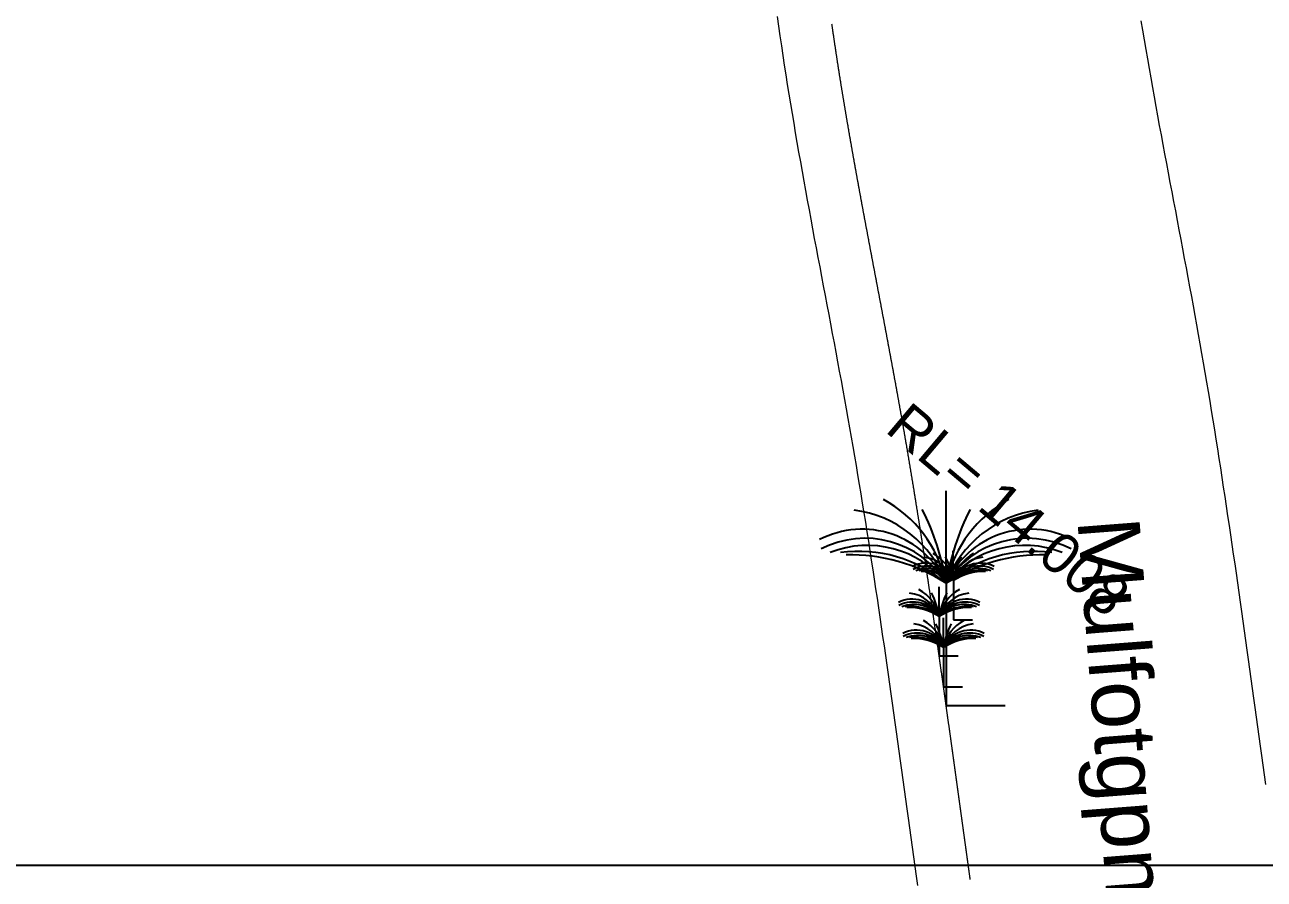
# Model space of a CAD drawing. Header units: millimetres. Extents: x 234588 to 238075, y 2578744 to 2579543.
# Drawn here: x 234807.5 to 234918.3, y 2579193.5 to 2579269.9 of the extents above; entities that cross this region are included whole.
import ezdxf

# ---------------------------------------------------------------- set-up
doc = ezdxf.new("R2010")
doc.units = ezdxf.units.MM
doc.header["$MEASUREMENT"] = 0
for name, color, linetype in [('Boundary', 6, 'Continuous'), ('Points-NUM', 4, 'Continuous'), ('Points-TXT', 3, 'Continuous'), ('RL', 7, 'Continuous')]:
    doc.layers.add(name, color=color, linetype=linetype)
doc.layers.add('EP', color=1, linetype='Continuous', lineweight=30)
doc.styles.get("Standard").update_dxf_attribs({"font": 'arial.ttf'})

msp = doc.modelspace()

# ---------------------------------------------------------------- linework, layer by layer
at = {"layer": 'Boundary', "lineweight": 20}
for points in [[(234874.777, 2579270.693), (234874.898, 2579269.817), (234875.022, 2579268.944), (234875.149, 2579268.071), (234875.278, 2579267.199), (234875.41, 2579266.329), (234875.545, 2579265.46), (234875.681, 2579264.592), (234875.82, 2579263.725), (234875.962, 2579262.86), (234876.105, 2579261.995), (234876.25, 2579261.132), (234876.396, 2579260.269), (234876.545, 2579259.408), (234876.695, 2579258.547), (234876.846, 2579257.688), (234876.999, 2579256.829), (234877.153, 2579255.971), (234877.308, 2579255.115), (234877.465, 2579254.259), (234877.622, 2579253.404), (234877.779, 2579252.552), (234877.938, 2579251.698), (234878.097, 2579250.845), (234878.257, 2579249.992), (234878.417, 2579249.141), (234878.578, 2579248.29), (234878.739, 2579247.44), (234878.899, 2579246.59), (234879.06, 2579245.741), (234879.221, 2579244.893), (234879.381, 2579244.045), (234879.541, 2579243.198), (234879.701, 2579242.351), (234879.859, 2579241.505), (234880.018, 2579240.659), (234880.175, 2579239.814), (234880.332, 2579238.971), (234880.487, 2579238.127), (234880.642, 2579237.283), (234880.795, 2579236.439), (234880.947, 2579235.596), (234881.098, 2579234.753), (234881.247, 2579233.911), (234881.395, 2579233.071), (234881.541, 2579232.226), (234881.686, 2579231.382), (234881.829, 2579230.539), (234881.971, 2579229.694), (234882.111, 2579228.85), (234882.25, 2579228.004), (234882.388, 2579227.158), (234882.524, 2579226.312), (234882.66, 2579225.465), (234882.794, 2579224.617), (234882.927, 2579223.769), (234883.059, 2579222.92), (234883.19, 2579222.071), (234883.319, 2579221.222), (234883.448, 2579220.372), (234883.576, 2579219.521), (234883.703, 2579218.67), (234883.83, 2579217.817), (234883.955, 2579216.965), (234884.08, 2579216.113), (234884.204, 2579215.26), (234884.327, 2579214.408), (234884.45, 2579213.554), (234884.572, 2579212.7), (234884.694, 2579211.846), (234884.815, 2579210.992), (234884.936, 2579210.137), (234885.056, 2579209.282), (234885.176, 2579208.426), (234885.295, 2579207.57), (234885.414, 2579206.714), (234885.533, 2579205.857), (234885.652, 2579205), (234885.771, 2579204.143), (234885.889, 2579203.286), (234886.008, 2579202.428), (234886.126, 2579201.57), (234886.245, 2579200.711), (234886.363, 2579199.853), (234886.482, 2579198.994), (234886.6, 2579198.135), (234886.719, 2579197.275), (234886.838, 2579196.416), (234886.958, 2579195.556), (234887.077, 2579194.696), (234887.197, 2579193.836), (234887.318, 2579192.975)], [(234892.041, 2579193.512), (234892.031, 2579193.584), (234892.021, 2579193.656), (234892.011, 2579193.728), (234892.001, 2579193.8), (234891.991, 2579193.872), (234891.98, 2579193.944), (234891.97, 2579194.016), (234891.96, 2579194.088), (234891.95, 2579194.16), (234891.94, 2579194.232), (234891.93, 2579194.304), (234891.92, 2579194.376), (234891.91, 2579194.448), (234891.9, 2579194.52), (234891.89, 2579194.592), (234891.88, 2579194.664), (234891.87, 2579194.736), (234891.86, 2579194.807), (234891.85, 2579194.879), (234891.84, 2579194.951), (234891.83, 2579195.023), (234891.82, 2579195.095), (234891.81, 2579195.167), (234891.8, 2579195.239), (234891.789, 2579195.311), (234891.779, 2579195.383), (234891.769, 2579195.455), (234891.759, 2579195.527), (234891.749, 2579195.599), (234891.739, 2579195.671), (234891.729, 2579195.743), (234891.719, 2579195.815), (234891.709, 2579195.887), (234891.699, 2579195.959), (234891.689, 2579196.031), (234891.679, 2579196.103), (234891.669, 2579196.175), (234891.659, 2579196.247), (234891.649, 2579196.319), (234891.639, 2579196.39), (234891.629, 2579196.462), (234891.619, 2579196.534), (234891.609, 2579196.606), (234891.599, 2579196.678), (234891.589, 2579196.75), (234891.579, 2579196.822), (234891.569, 2579196.894), (234891.559, 2579196.966), (234891.549, 2579197.038), (234891.539, 2579197.11), (234891.529, 2579197.182), (234891.52, 2579197.254), (234891.51, 2579197.326), (234891.5, 2579197.398), (234891.49, 2579197.47), (234891.48, 2579197.542), (234891.47, 2579197.614), (234891.46, 2579197.686), (234891.45, 2579197.758), (234891.44, 2579197.83), (234891.43, 2579197.902), (234891.42, 2579197.974), (234891.41, 2579198.045), (234891.4, 2579198.117), (234891.39, 2579198.189), (234891.38, 2579198.261), (234891.37, 2579198.333), (234891.36, 2579198.405), (234891.35, 2579198.477), (234891.34, 2579198.549), (234891.33, 2579198.621), (234891.32, 2579198.693), (234891.31, 2579198.765), (234891.3, 2579198.837), (234891.29, 2579198.909), (234891.28, 2579198.981), (234891.271, 2579199.053), (234891.261, 2579199.125), (234891.251, 2579199.197), (234891.241, 2579199.269), (234891.231, 2579199.341), (234891.221, 2579199.413), (234891.211, 2579199.485), (234891.201, 2579199.557), (234891.191, 2579199.629), (234891.181, 2579199.701), (234891.171, 2579199.772), (234891.161, 2579199.844), (234891.151, 2579199.916), (234891.141, 2579199.988), (234891.131, 2579200.06), (234891.121, 2579200.132), (234891.112, 2579200.204), (234891.102, 2579200.276), (234891.092, 2579200.348), (234891.082, 2579200.42), (234891.072, 2579200.492), (234891.062, 2579200.564), (234891.052, 2579200.636), (234891.042, 2579200.708), (234891.032, 2579200.78), (234891.022, 2579200.852), (234891.012, 2579200.924), (234891.002, 2579200.996), (234890.992, 2579201.068), (234890.982, 2579201.14), (234890.973, 2579201.212), (234890.963, 2579201.284), (234890.953, 2579201.356), (234890.943, 2579201.427), (234890.933, 2579201.499), (234890.923, 2579201.571), (234890.913, 2579201.643), (234890.903, 2579201.715), (234890.893, 2579201.787), (234890.883, 2579201.859), (234890.873, 2579201.931), (234890.863, 2579202.003), (234890.853, 2579202.075), (234890.843, 2579202.147), (234890.834, 2579202.219), (234890.824, 2579202.291), (234890.814, 2579202.363), (234890.804, 2579202.435), (234890.794, 2579202.507), (234890.784, 2579202.579), (234890.774, 2579202.651), (234890.764, 2579202.723), (234890.754, 2579202.795), (234890.744, 2579202.867), (234890.734, 2579202.939), (234890.724, 2579203.01), (234890.714, 2579203.082), (234890.704, 2579203.154), (234890.695, 2579203.226), (234890.685, 2579203.298), (234890.675, 2579203.37), (234890.665, 2579203.442), (234890.655, 2579203.514), (234890.645, 2579203.586), (234890.635, 2579203.658), (234890.625, 2579203.73), (234890.615, 2579203.802), (234890.605, 2579203.874), (234890.595, 2579203.946), (234890.585, 2579204.018), (234890.575, 2579204.09), (234890.565, 2579204.162), (234890.555, 2579204.234), (234890.545, 2579204.305), (234890.536, 2579204.377), (234890.526, 2579204.449), (234890.516, 2579204.521), (234890.506, 2579204.593), (234890.496, 2579204.665), (234890.486, 2579204.737), (234890.476, 2579204.809), (234890.466, 2579204.881), (234890.456, 2579204.953), (234890.446, 2579205.025), (234890.436, 2579205.097), (234890.426, 2579205.169), (234890.416, 2579205.241), (234890.406, 2579205.313), (234890.396, 2579205.385), (234890.386, 2579205.457), (234890.376, 2579205.528), (234890.366, 2579205.6), (234890.356, 2579205.672), (234890.346, 2579205.744), (234890.336, 2579205.816), (234890.327, 2579205.888), (234890.317, 2579205.96), (234890.307, 2579206.032), (234890.297, 2579206.104), (234890.287, 2579206.176), (234890.277, 2579206.248), (234890.267, 2579206.32), (234890.257, 2579206.392), (234890.247, 2579206.464), (234890.237, 2579206.536), (234890.227, 2579206.607), (234890.217, 2579206.679), (234890.207, 2579206.751), (234890.197, 2579206.823), (234890.187, 2579206.895), (234890.177, 2579206.967), (234890.167, 2579207.039), (234890.157, 2579207.111), (234890.147, 2579207.183), (234890.137, 2579207.255), (234890.127, 2579207.327), (234890.117, 2579207.399), (234890.107, 2579207.471), (234890.097, 2579207.542), (234890.087, 2579207.614), (234890.077, 2579207.686), (234890.067, 2579207.758), (234890.057, 2579207.83), (234890.047, 2579207.902), (234890.037, 2579207.974), (234890.027, 2579208.046), (234890.017, 2579208.118), (234890.007, 2579208.19), (234889.997, 2579208.262), (234889.987, 2579208.334), (234889.977, 2579208.405), (234889.967, 2579208.477), (234889.957, 2579208.549), (234889.946, 2579208.621), (234889.936, 2579208.693), (234889.926, 2579208.765), (234889.916, 2579208.837), (234889.906, 2579208.909), (234889.896, 2579208.981), (234889.886, 2579209.053), (234889.876, 2579209.125), (234889.866, 2579209.196), (234889.856, 2579209.268), (234889.846, 2579209.34), (234889.836, 2579209.412), (234889.826, 2579209.484), (234889.816, 2579209.556), (234889.806, 2579209.628), (234889.796, 2579209.7), (234889.786, 2579209.772), (234889.775, 2579209.844), (234889.765, 2579209.915), (234889.755, 2579209.987), (234889.745, 2579210.059), (234889.735, 2579210.131), (234889.725, 2579210.203), (234889.715, 2579210.275), (234889.705, 2579210.347), (234889.695, 2579210.419), (234889.685, 2579210.491), (234889.674, 2579210.562), (234889.664, 2579210.634), (234889.654, 2579210.706), (234889.644, 2579210.778), (234889.634, 2579210.85), (234889.624, 2579210.922), (234889.614, 2579210.994), (234889.604, 2579211.066), (234889.593, 2579211.138), (234889.583, 2579211.209), (234889.573, 2579211.281), (234889.563, 2579211.353), (234889.553, 2579211.425), (234889.543, 2579211.497), (234889.533, 2579211.569), (234889.522, 2579211.641), (234889.512, 2579211.713), (234889.502, 2579211.784), (234889.492, 2579211.856), (234889.482, 2579211.928), (234889.472, 2579212), (234889.461, 2579212.072), (234889.451, 2579212.144), (234889.441, 2579212.216), (234889.431, 2579212.288), (234889.421, 2579212.359), (234889.41, 2579212.431), (234889.4, 2579212.503), (234889.39, 2579212.575), (234889.38, 2579212.647), (234889.37, 2579212.719), (234889.359, 2579212.791), (234889.349, 2579212.862), (234889.339, 2579212.934), (234889.329, 2579213.006), (234889.318, 2579213.078), (234889.308, 2579213.15), (234889.298, 2579213.222), (234889.288, 2579213.294), (234889.277, 2579213.365), (234889.267, 2579213.437), (234889.257, 2579213.509), (234889.247, 2579213.581), (234889.236, 2579213.653), (234889.226, 2579213.725), (234889.216, 2579213.796), (234889.206, 2579213.868), (234889.195, 2579213.94), (234889.185, 2579214.012), (234889.175, 2579214.084), (234889.164, 2579214.156), (234889.154, 2579214.228), (234889.144, 2579214.299), (234889.134, 2579214.371), (234889.123, 2579214.443), (234889.113, 2579214.515), (234889.103, 2579214.587), (234889.092, 2579214.659), (234889.082, 2579214.73), (234889.072, 2579214.802), (234889.061, 2579214.874), (234889.051, 2579214.946), (234889.041, 2579215.018), (234889.03, 2579215.09), (234889.02, 2579215.161), (234889.009, 2579215.233), (234888.999, 2579215.305), (234888.989, 2579215.377), (234888.978, 2579215.449), (234888.968, 2579215.52), (234888.958, 2579215.592), (234888.947, 2579215.664), (234888.937, 2579215.736), (234888.926, 2579215.808), (234888.916, 2579215.88), (234888.906, 2579215.951), (234888.895, 2579216.023), (234888.885, 2579216.095), (234888.874, 2579216.167), (234888.864, 2579216.239), (234888.853, 2579216.31), (234888.843, 2579216.382), (234888.833, 2579216.454), (234888.822, 2579216.526), (234888.812, 2579216.598), (234888.801, 2579216.669), (234888.791, 2579216.741), (234888.78, 2579216.813), (234888.77, 2579216.885), (234888.759, 2579216.957), (234888.749, 2579217.028), (234888.738, 2579217.1), (234888.728, 2579217.172), (234888.717, 2579217.244), (234888.707, 2579217.315), (234888.696, 2579217.387), (234888.686, 2579217.459), (234888.675, 2579217.531), (234888.665, 2579217.603), (234888.654, 2579217.674), (234888.644, 2579217.746), (234888.633, 2579217.818), (234888.622, 2579217.89), (234888.612, 2579217.961), (234888.601, 2579218.033), (234888.591, 2579218.105), (234888.58, 2579218.177), (234888.57, 2579218.249), (234888.559, 2579218.32), (234888.548, 2579218.392), (234888.538, 2579218.464), (234888.527, 2579218.536), (234888.517, 2579218.607), (234888.506, 2579218.679), (234888.495, 2579218.751), (234888.485, 2579218.823), (234888.474, 2579218.894), (234888.463, 2579218.966), (234888.453, 2579219.038), (234888.442, 2579219.11), (234888.432, 2579219.181), (234888.421, 2579219.253), (234888.41, 2579219.325), (234888.4, 2579219.397), (234888.389, 2579219.468), (234888.378, 2579219.54), (234888.367, 2579219.612), (234888.357, 2579219.684), (234888.346, 2579219.755), (234888.335, 2579219.827), (234888.325, 2579219.899), (234888.314, 2579219.971), (234888.303, 2579220.042), (234888.292, 2579220.114), (234888.282, 2579220.186), (234888.271, 2579220.258), (234888.26, 2579220.329), (234888.249, 2579220.401), (234888.239, 2579220.473), (234888.228, 2579220.544), (234888.217, 2579220.616), (234888.206, 2579220.688), (234888.195, 2579220.76), (234888.185, 2579220.831), (234888.174, 2579220.903), (234888.163, 2579220.975), (234888.152, 2579221.046), (234888.141, 2579221.118), (234888.131, 2579221.19), (234888.12, 2579221.262), (234888.109, 2579221.333), (234888.098, 2579221.405), (234888.087, 2579221.477), (234888.076, 2579221.548), (234888.065, 2579221.62), (234888.054, 2579221.692), (234888.044, 2579221.763), (234888.033, 2579221.835), (234888.022, 2579221.907), (234888.011, 2579221.979), (234888, 2579222.05), (234887.989, 2579222.122), (234887.978, 2579222.194), (234887.967, 2579222.265), (234887.956, 2579222.337), (234887.945, 2579222.409), (234887.934, 2579222.48), (234887.923, 2579222.552), (234887.912, 2579222.624), (234887.901, 2579222.695), (234887.89, 2579222.767), (234887.879, 2579222.839), (234887.868, 2579222.91), (234887.857, 2579222.982), (234887.846, 2579223.054), (234887.835, 2579223.125), (234887.824, 2579223.197), (234887.813, 2579223.269), (234887.802, 2579223.34), (234887.791, 2579223.412), (234887.78, 2579223.484), (234887.769, 2579223.555), (234887.758, 2579223.627), (234887.747, 2579223.699), (234887.736, 2579223.77), (234887.725, 2579223.842), (234887.713, 2579223.913), (234887.702, 2579223.985), (234887.691, 2579224.057), (234887.68, 2579224.128), (234887.669, 2579224.2), (234887.658, 2579224.272), (234887.647, 2579224.343), (234887.635, 2579224.415), (234887.624, 2579224.487), (234887.613, 2579224.558), (234887.602, 2579224.63), (234887.591, 2579224.701), (234887.579, 2579224.773), (234887.568, 2579224.845), (234887.557, 2579224.916), (234887.546, 2579224.988), (234887.534, 2579225.059), (234887.523, 2579225.131), (234887.512, 2579225.203), (234887.501, 2579225.274), (234887.49, 2579225.346), (234887.478, 2579225.417), (234887.467, 2579225.489), (234887.456, 2579225.561), (234887.444, 2579225.632), (234887.433, 2579225.704), (234887.422, 2579225.775), (234887.41, 2579225.847), (234887.399, 2579225.919), (234887.388, 2579225.99), (234887.376, 2579226.062), (234887.365, 2579226.133), (234887.354, 2579226.205), (234887.342, 2579226.277), (234887.331, 2579226.348), (234887.319, 2579226.42), (234887.308, 2579226.491), (234887.296, 2579226.563), (234887.285, 2579226.634), (234887.274, 2579226.706), (234887.262, 2579226.778), (234887.251, 2579226.849), (234887.239, 2579226.921), (234887.228, 2579226.992), (234887.216, 2579227.064), (234887.205, 2579227.135), (234887.193, 2579227.207), (234887.182, 2579227.278), (234887.17, 2579227.35), (234887.159, 2579227.422), (234887.147, 2579227.493), (234887.136, 2579227.565), (234887.124, 2579227.636), (234887.113, 2579227.708), (234887.101, 2579227.779), (234887.09, 2579227.851), (234887.078, 2579227.922), (234887.066, 2579227.994), (234887.055, 2579228.065), (234887.043, 2579228.137), (234887.031, 2579228.208), (234887.02, 2579228.28), (234887.008, 2579228.351), (234886.997, 2579228.423), (234886.985, 2579228.495), (234886.973, 2579228.566), (234886.962, 2579228.638), (234886.95, 2579228.709), (234886.938, 2579228.781), (234886.927, 2579228.852), (234886.915, 2579228.924), (234886.903, 2579228.995), (234886.891, 2579229.067), (234886.88, 2579229.138), (234886.868, 2579229.21), (234886.856, 2579229.281), (234886.844, 2579229.353), (234886.833, 2579229.424), (234886.821, 2579229.496), (234886.809, 2579229.567), (234886.797, 2579229.638), (234886.785, 2579229.71), (234886.773, 2579229.781), (234886.762, 2579229.853), (234886.75, 2579229.924), (234886.738, 2579229.996), (234886.726, 2579230.067), (234886.714, 2579230.139), (234886.702, 2579230.21), (234886.69, 2579230.282), (234886.678, 2579230.353), (234886.667, 2579230.425), (234886.655, 2579230.496), (234886.643, 2579230.568), (234886.631, 2579230.639), (234886.619, 2579230.71), (234886.607, 2579230.782), (234886.595, 2579230.853), (234886.583, 2579230.925), (234886.571, 2579230.996), (234886.559, 2579231.068), (234886.547, 2579231.139), (234886.535, 2579231.21), (234886.523, 2579231.282), (234886.511, 2579231.353), (234886.499, 2579231.425), (234886.487, 2579231.496), (234886.474, 2579231.568), (234886.462, 2579231.639), (234886.45, 2579231.71), (234886.438, 2579231.782), (234886.426, 2579231.853), (234886.414, 2579231.925), (234886.402, 2579231.996), (234886.39, 2579232.067), (234886.377, 2579232.139), (234886.365, 2579232.21), (234886.353, 2579232.282), (234886.341, 2579232.353), (234886.329, 2579232.424), (234886.316, 2579232.496), (234886.304, 2579232.567), (234886.292, 2579232.639), (234886.28, 2579232.71), (234886.267, 2579232.781), (234886.255, 2579232.853), (234886.243, 2579232.924), (234886.231, 2579232.995), (234886.218, 2579233.067), (234886.206, 2579233.139), (234886.193, 2579233.21), (234886.181, 2579233.282), (234886.169, 2579233.353), (234886.156, 2579233.425), (234886.144, 2579233.497), (234886.131, 2579233.568), (234886.119, 2579233.64), (234886.107, 2579233.711), (234886.094, 2579233.783), (234886.082, 2579233.854), (234886.069, 2579233.926), (234886.057, 2579233.997), (234886.044, 2579234.068), (234886.032, 2579234.139), (234886.019, 2579234.21), (234886.007, 2579234.281), (234885.995, 2579234.352), (234885.982, 2579234.423), (234885.97, 2579234.494), (234885.957, 2579234.566), (234885.945, 2579234.637), (234885.932, 2579234.708), (234885.92, 2579234.779), (234885.907, 2579234.85), (234885.894, 2579234.921), (234885.882, 2579234.993), (234885.869, 2579235.064), (234885.856, 2579235.135), (234885.844, 2579235.207), (234885.831, 2579235.278), (234885.819, 2579235.349), (234885.806, 2579235.421), (234885.793, 2579235.492), (234885.781, 2579235.563), (234885.768, 2579235.634), (234885.755, 2579235.706), (234885.742, 2579235.777), (234885.73, 2579235.848), (234885.717, 2579235.92), (234885.704, 2579235.991), (234885.692, 2579236.062), (234885.679, 2579236.133), (234885.666, 2579236.205), (234885.653, 2579236.276), (234885.641, 2579236.347), (234885.628, 2579236.418), (234885.615, 2579236.49), (234885.602, 2579236.561), (234885.589, 2579236.632), (234885.576, 2579236.703), (234885.564, 2579236.775), (234885.551, 2579236.846), (234885.538, 2579236.917), (234885.525, 2579236.988), (234885.512, 2579237.06), (234885.499, 2579237.131), (234885.486, 2579237.202), (234885.474, 2579237.273), (234885.461, 2579237.345), (234885.448, 2579237.416), (234885.435, 2579237.487), (234885.422, 2579237.558), (234885.409, 2579237.629), (234885.396, 2579237.701), (234885.383, 2579237.772), (234885.37, 2579237.843), (234885.357, 2579237.914), (234885.344, 2579237.986), (234885.331, 2579238.057), (234885.318, 2579238.128), (234885.305, 2579238.199), (234885.292, 2579238.27), (234885.279, 2579238.342), (234885.266, 2579238.413), (234885.253, 2579238.484), (234885.24, 2579238.555), (234885.227, 2579238.626), (234885.214, 2579238.698), (234885.201, 2579238.769), (234885.188, 2579238.84), (234885.175, 2579238.911), (234885.162, 2579238.982), (234885.148, 2579239.054), (234885.135, 2579239.125), (234885.122, 2579239.196), (234885.109, 2579239.267), (234885.096, 2579239.338), (234885.083, 2579239.41), (234885.07, 2579239.481), (234885.057, 2579239.552), (234885.043, 2579239.623), (234885.03, 2579239.694), (234885.017, 2579239.765), (234885.004, 2579239.837), (234884.991, 2579239.908), (234884.978, 2579239.979), (234884.965, 2579240.05), (234884.951, 2579240.121), (234884.938, 2579240.193), (234884.925, 2579240.264), (234884.912, 2579240.335), (234884.899, 2579240.406), (234884.885, 2579240.477), (234884.872, 2579240.548), (234884.859, 2579240.62), (234884.846, 2579240.691), (234884.832, 2579240.762), (234884.819, 2579240.833), (234884.806, 2579240.904), (234884.793, 2579240.975), (234884.779, 2579241.046), (234884.766, 2579241.118), (234884.753, 2579241.189), (234884.74, 2579241.26), (234884.726, 2579241.331), (234884.713, 2579241.402), (234884.7, 2579241.473), (234884.687, 2579241.545), (234884.673, 2579241.616), (234884.66, 2579241.687), (234884.647, 2579241.758), (234884.633, 2579241.829), (234884.62, 2579241.9), (234884.607, 2579241.971), (234884.593, 2579242.043), (234884.58, 2579242.114), (234884.567, 2579242.185), (234884.553, 2579242.256), (234884.54, 2579242.327), (234884.527, 2579242.398), (234884.513, 2579242.469), (234884.5, 2579242.541), (234884.487, 2579242.612), (234884.473, 2579242.683), (234884.46, 2579242.754), (234884.447, 2579242.825), (234884.433, 2579242.896), (234884.42, 2579242.967), (234884.406, 2579243.039), (234884.393, 2579243.11), (234884.38, 2579243.181), (234884.366, 2579243.252), (234884.353, 2579243.323), (234884.34, 2579243.394), (234884.326, 2579243.465), (234884.313, 2579243.536), (234884.299, 2579243.608), (234884.286, 2579243.679), (234884.273, 2579243.75), (234884.259, 2579243.821), (234884.246, 2579243.892), (234884.232, 2579243.963), (234884.219, 2579244.034), (234884.206, 2579244.105), (234884.192, 2579244.177), (234884.179, 2579244.248), (234884.165, 2579244.319), (234884.152, 2579244.39), (234884.138, 2579244.461), (234884.125, 2579244.532), (234884.112, 2579244.603), (234884.098, 2579244.674), (234884.085, 2579244.746), (234884.071, 2579244.817), (234884.058, 2579244.888), (234884.044, 2579244.959), (234884.031, 2579245.03), (234884.018, 2579245.101), (234884.004, 2579245.172), (234883.991, 2579245.243), (234883.977, 2579245.314), (234883.964, 2579245.386), (234883.95, 2579245.457), (234883.937, 2579245.528), (234883.923, 2579245.599), (234883.91, 2579245.67), (234883.896, 2579245.741), (234883.883, 2579245.812), (234883.87, 2579245.883), (234883.856, 2579245.955), (234883.843, 2579246.026), (234883.829, 2579246.097), (234883.816, 2579246.168), (234883.802, 2579246.239), (234883.789, 2579246.31), (234883.775, 2579246.381), (234883.762, 2579246.452), (234883.748, 2579246.523), (234883.735, 2579246.595), (234883.722, 2579246.666), (234883.708, 2579246.737), (234883.695, 2579246.808), (234883.681, 2579246.879), (234883.668, 2579246.95), (234883.654, 2579247.021), (234883.641, 2579247.092), (234883.627, 2579247.164), (234883.614, 2579247.235), (234883.6, 2579247.306), (234883.587, 2579247.377), (234883.573, 2579247.448), (234883.56, 2579247.519), (234883.547, 2579247.59), (234883.533, 2579247.661), (234883.52, 2579247.732), (234883.506, 2579247.804), (234883.493, 2579247.875), (234883.479, 2579247.946), (234883.466, 2579248.017), (234883.452, 2579248.088), (234883.439, 2579248.159), (234883.425, 2579248.23), (234883.412, 2579248.301), (234883.398, 2579248.373), (234883.385, 2579248.444), (234883.372, 2579248.515), (234883.358, 2579248.586), (234883.345, 2579248.657), (234883.331, 2579248.728), (234883.318, 2579248.799), (234883.304, 2579248.87), (234883.291, 2579248.942), (234883.278, 2579249.013), (234883.264, 2579249.084), (234883.251, 2579249.155), (234883.237, 2579249.226), (234883.224, 2579249.297), (234883.21, 2579249.368), (234883.197, 2579249.439), (234883.184, 2579249.511), (234883.17, 2579249.582), (234883.157, 2579249.653), (234883.143, 2579249.724), (234883.13, 2579249.795), (234883.116, 2579249.866), (234883.103, 2579249.937), (234883.09, 2579250.009), (234883.076, 2579250.08), (234883.063, 2579250.151), (234883.049, 2579250.222), (234883.036, 2579250.293), (234883.023, 2579250.364), (234883.009, 2579250.435), (234882.996, 2579250.507), (234882.983, 2579250.578), (234882.969, 2579250.649), (234882.956, 2579250.72), (234882.942, 2579250.791), (234882.929, 2579250.862), (234882.916, 2579250.933), (234882.902, 2579251.005), (234882.889, 2579251.076), (234882.876, 2579251.147), (234882.862, 2579251.218), (234882.849, 2579251.289), (234882.836, 2579251.36), (234882.822, 2579251.431), (234882.809, 2579251.503), (234882.796, 2579251.574), (234882.782, 2579251.645), (234882.769, 2579251.716), (234882.756, 2579251.787), (234882.742, 2579251.858), (234882.729, 2579251.93), (234882.716, 2579252.001), (234882.702, 2579252.072), (234882.689, 2579252.143), (234882.676, 2579252.214), (234882.663, 2579252.285), (234882.649, 2579252.357), (234882.636, 2579252.428), (234882.623, 2579252.499), (234882.609, 2579252.57), (234882.596, 2579252.641), (234882.583, 2579252.712), (234882.57, 2579252.784), (234882.556, 2579252.855), (234882.543, 2579252.926), (234882.53, 2579252.997), (234882.517, 2579253.068), (234882.504, 2579253.139), (234882.49, 2579253.211), (234882.477, 2579253.282), (234882.464, 2579253.353), (234882.451, 2579253.424), (234882.437, 2579253.495), (234882.424, 2579253.567), (234882.411, 2579253.638), (234882.398, 2579253.709), (234882.385, 2579253.78), (234882.372, 2579253.851), (234882.358, 2579253.923), (234882.345, 2579253.994), (234882.332, 2579254.065), (234882.319, 2579254.136), (234882.306, 2579254.207), (234882.293, 2579254.279), (234882.28, 2579254.35), (234882.266, 2579254.421), (234882.253, 2579254.492), (234882.24, 2579254.563), (234882.227, 2579254.635), (234882.214, 2579254.706), (234882.201, 2579254.777), (234882.188, 2579254.848), (234882.175, 2579254.92), (234882.162, 2579254.991), (234882.149, 2579255.062), (234882.136, 2579255.133), (234882.123, 2579255.204), (234882.11, 2579255.276), (234882.097, 2579255.347), (234882.084, 2579255.418), (234882.071, 2579255.489), (234882.058, 2579255.561), (234882.045, 2579255.632), (234882.032, 2579255.703), (234882.019, 2579255.774), (234882.006, 2579255.846), (234881.993, 2579255.917), (234881.98, 2579255.988), (234881.967, 2579256.059), (234881.954, 2579256.131), (234881.941, 2579256.202), (234881.928, 2579256.273), (234881.915, 2579256.344), (234881.902, 2579256.416), (234881.889, 2579256.487), (234881.876, 2579256.558), (234881.863, 2579256.629), (234881.851, 2579256.701), (234881.838, 2579256.772), (234881.825, 2579256.843), (234881.812, 2579256.914), (234881.799, 2579256.986), (234881.786, 2579257.057), (234881.774, 2579257.128), (234881.761, 2579257.2), (234881.748, 2579257.271), (234881.735, 2579257.342), (234881.722, 2579257.414), (234881.71, 2579257.485), (234881.697, 2579257.556), (234881.684, 2579257.627), (234881.671, 2579257.699), (234881.658, 2579257.77), (234881.646, 2579257.841), (234881.633, 2579257.913), (234881.62, 2579257.984), (234881.608, 2579258.055), (234881.595, 2579258.127), (234881.582, 2579258.198), (234881.57, 2579258.269), (234881.557, 2579258.341), (234881.544, 2579258.412), (234881.532, 2579258.483), (234881.519, 2579258.554), (234881.506, 2579258.626), (234881.494, 2579258.697), (234881.481, 2579258.768), (234881.469, 2579258.84), (234881.456, 2579258.911), (234881.443, 2579258.983), (234881.431, 2579259.054), (234881.418, 2579259.125), (234881.406, 2579259.197), (234881.393, 2579259.268), (234881.381, 2579259.339), (234881.368, 2579259.411), (234881.356, 2579259.482), (234881.343, 2579259.553), (234881.331, 2579259.625), (234881.318, 2579259.696), (234881.306, 2579259.767), (234881.293, 2579259.839), (234881.281, 2579259.91), (234881.269, 2579259.982), (234881.256, 2579260.053), (234881.244, 2579260.124), (234881.231, 2579260.196), (234881.219, 2579260.267), (234881.207, 2579260.339), (234881.194, 2579260.41), (234881.182, 2579260.481), (234881.17, 2579260.553), (234881.157, 2579260.624), (234881.145, 2579260.696), (234881.133, 2579260.767), (234881.12, 2579260.838), (234881.108, 2579260.91), (234881.096, 2579260.981), (234881.083, 2579261.053), (234881.071, 2579261.124), (234881.059, 2579261.196), (234881.047, 2579261.267), (234881.035, 2579261.338), (234881.023, 2579261.41), (234881.01, 2579261.481), (234880.998, 2579261.553), (234880.986, 2579261.624), (234880.974, 2579261.696), (234880.962, 2579261.767), (234880.95, 2579261.839), (234880.938, 2579261.91), (234880.926, 2579261.981), (234880.913, 2579262.053), (234880.901, 2579262.124), (234880.889, 2579262.196), (234880.877, 2579262.267), (234880.865, 2579262.339), (234880.853, 2579262.41), (234880.841, 2579262.482), (234880.829, 2579262.553), (234880.817, 2579262.625), (234880.805, 2579262.696), (234880.793, 2579262.768), (234880.782, 2579262.839), (234880.77, 2579262.911), (234880.758, 2579262.982), (234880.746, 2579263.054), (234880.734, 2579263.125), (234880.722, 2579263.197), (234880.711, 2579263.268), (234880.699, 2579263.34), (234880.687, 2579263.412), (234880.675, 2579263.483), (234880.663, 2579263.555), (234880.651, 2579263.626), (234880.64, 2579263.698), (234880.628, 2579263.769), (234880.616, 2579263.841), (234880.605, 2579263.912), (234880.593, 2579263.984), (234880.581, 2579264.055), (234880.57, 2579264.127), (234880.558, 2579264.199), (234880.546, 2579264.27), (234880.535, 2579264.342), (234880.523, 2579264.413), (234880.511, 2579264.485), (234880.5, 2579264.556), (234880.488, 2579264.628), (234880.477, 2579264.7), (234880.465, 2579264.771), (234880.454, 2579264.843), (234880.442, 2579264.915), (234880.431, 2579264.986), (234880.42, 2579265.058), (234880.408, 2579265.129), (234880.397, 2579265.201), (234880.385, 2579265.273), (234880.374, 2579265.344), (234880.362, 2579265.416), (234880.351, 2579265.488), (234880.34, 2579265.559), (234880.328, 2579265.631), (234880.317, 2579265.702), (234880.306, 2579265.774), (234880.295, 2579265.846), (234880.283, 2579265.917), (234880.272, 2579265.989), (234880.261, 2579266.061), (234880.249, 2579266.132), (234880.238, 2579266.204), (234880.227, 2579266.276), (234880.216, 2579266.348), (234880.205, 2579266.419), (234880.194, 2579266.491), (234880.183, 2579266.563), (234880.172, 2579266.634), (234880.16, 2579266.706), (234880.149, 2579266.778), (234880.138, 2579266.849), (234880.127, 2579266.921), (234880.116, 2579266.993), (234880.105, 2579267.065), (234880.094, 2579267.136), (234880.083, 2579267.208), (234880.072, 2579267.28), (234880.062, 2579267.352), (234880.051, 2579267.423), (234880.04, 2579267.495), (234880.029, 2579267.567), (234880.018, 2579267.639), (234880.007, 2579267.71), (234879.996, 2579267.782), (234879.985, 2579267.854), (234879.975, 2579267.926), (234879.964, 2579267.997), (234879.953, 2579268.069), (234879.943, 2579268.141), (234879.932, 2579268.213), (234879.921, 2579268.285), (234879.911, 2579268.356), (234879.9, 2579268.428), (234879.889, 2579268.5), (234879.879, 2579268.572), (234879.868, 2579268.644), (234879.857, 2579268.716), (234879.847, 2579268.787), (234879.836, 2579268.859), (234879.826, 2579268.931), (234879.815, 2579269.003), (234879.805, 2579269.075), (234879.794, 2579269.147), (234879.784, 2579269.219), (234879.774, 2579269.29), (234879.763, 2579269.362), (234879.753, 2579269.434), (234879.742, 2579269.506), (234879.732, 2579269.578), (234879.721, 2579269.65), (234879.711, 2579269.722), (234879.701, 2579269.794), (234879.691, 2579269.865), (234879.681, 2579269.937), (234879.67, 2579270.009)], [(234907.297, 2579270.3), (234907.438, 2579269.447), (234907.581, 2579268.594), (234907.726, 2579267.742), (234907.873, 2579266.89), (234908.022, 2579266.038), (234908.172, 2579265.187), (234908.323, 2579264.336), (234908.476, 2579263.485), (234908.63, 2579262.635), (234908.785, 2579261.785), (234908.941, 2579260.935), (234909.098, 2579260.086), (234909.256, 2579259.237), (234909.415, 2579258.387), (234909.574, 2579257.539), (234909.734, 2579256.69), (234909.894, 2579255.841), (234910.054, 2579254.992), (234910.215, 2579254.144), (234910.375, 2579253.295), (234910.536, 2579252.447), (234910.696, 2579251.598), (234910.857, 2579250.75), (234911.016, 2579249.901), (234911.176, 2579249.052), (234911.335, 2579248.204), (234911.493, 2579247.355), (234911.65, 2579246.505), (234911.807, 2579245.656), (234911.963, 2579244.807), (234912.117, 2579243.957), (234912.271, 2579243.107), (234912.423, 2579242.256), (234912.573, 2579241.406), (234912.722, 2579240.558), (234912.87, 2579239.703), (234913.016, 2579238.852), (234913.161, 2579238), (234913.304, 2579237.147), (234913.446, 2579236.295), (234913.586, 2579235.442), (234913.725, 2579234.588), (234913.862, 2579233.735), (234913.999, 2579232.881), (234914.134, 2579232.027), (234914.268, 2579231.172), (234914.401, 2579230.318), (234914.533, 2579229.463), (234914.663, 2579228.607), (234914.793, 2579227.752), (234914.922, 2579226.896), (234915.05, 2579226.04), (234915.177, 2579225.184), (234915.303, 2579224.328), (234915.428, 2579223.471), (234915.553, 2579222.615), (234915.677, 2579221.758), (234915.8, 2579220.901), (234915.922, 2579220.044), (234916.044, 2579219.186), (234916.166, 2579218.329), (234916.287, 2579217.471), (234916.408, 2579216.613), (234916.528, 2579215.755), (234916.648, 2579214.897), (234916.767, 2579214.039), (234916.886, 2579213.181), (234917.005, 2579212.323), (234917.124, 2579211.465), (234917.243, 2579210.606), (234917.361, 2579209.748), (234917.48, 2579208.889), (234917.598, 2579208.031), (234917.716, 2579207.172), (234917.835, 2579206.314), (234917.954, 2579205.455), (234918.072, 2579204.597), (234918.191, 2579203.738), (234918.311, 2579202.88), (234918.43, 2579202.021)]]:
    msp.add_lwpolyline(points, dxfattribs=at)
at = {"layer": 'Points-NUM'}
msp.add_lwpolyline([(234588.216, 2579542.818), (235159.632, 2579542.818), (235159.632, 2579194.767), (234588.216, 2579194.767)], close=True, dxfattribs=at)
at = {"layer": 'Points-TXT'}
for p, q in [((234889.88, 2579220.016), (234889.88, 2579228.264)), ((234890.524, 2579220.252), (234890.524, 2579222.911)), ((234889.257, 2579217.031), (234889.257, 2579219.69)), ((234889.649, 2579214.265), (234889.649, 2579216.923)), ((234890.525, 2579216.729), (234892.228, 2579216.729)), ((234889.257, 2579213.509), (234890.96, 2579213.509)), ((234889.649, 2579210.742), (234891.352, 2579210.742)), ((234889.881, 2579209.089), (234895.165, 2579209.089))]:
    msp.add_line(p, q, dxfattribs=at)
for points in [[(234889.881, 2579220.014), (234889.881, 2579209.089)], [(234890.525, 2579220.251), (234890.525, 2579216.729)], [(234889.257, 2579217.031), (234889.257, 2579213.509)], [(234889.649, 2579214.264), (234889.649, 2579210.742)]]:
    msp.add_lwpolyline(points, dxfattribs=at)
for centre, radius, start, end in [((234880.328, 2579216.432), 10.203, 20.55448, 82.49307), ((234879.072, 2579217.797), 11.003, 12.28597, 61.75082), ((234868.11, 2579216.591), 22.038, 8.93571, 27.04513), ((234911.652, 2579216.591), 22.038, 152.95487, 171.06429), ((234899.434, 2579216.432), 10.203, 97.50693, 159.44552), ((234900.69, 2579217.797), 11.003, 118.24918, 167.71403), ((234882.377, 2579216.591), 8.248, 24.52147, 117.48097), ((234897.385, 2579216.591), 8.248, 62.51903, 155.47853), ((234882.63, 2579215.473), 8.556, 32.05789, 117.2656), ((234882.858, 2579214.408), 8.987, 38.59717, 111.8182), ((234897.132, 2579215.473), 8.556, 62.7344, 147.94211), ((234896.905, 2579214.408), 8.987, 68.1818, 141.40283), ((234882.062, 2579210.697), 12.163, 49.99777, 97.68192), ((234881.274, 2579206.65), 15.896, 57.21443, 91.22205), ((234887.445, 2579219.096), 3.289, 20.55448, 82.49307), ((234887.04, 2579219.537), 3.547, 12.28597, 61.75082), ((234883.507, 2579219.148), 7.104, 8.93571, 27.04513), ((234897.7, 2579210.697), 12.163, 82.31808, 130.00223), ((234898.489, 2579206.65), 15.896, 88.77795, 122.78557), ((234897.542, 2579219.148), 7.104, 152.95487, 171.06429), ((234893.604, 2579219.096), 3.289, 97.50693, 159.44552), ((234894.009, 2579219.537), 3.547, 118.24918, 167.71403), ((234888.106, 2579219.148), 2.659, 24.52147, 117.48097), ((234888.187, 2579218.787), 2.758, 32.05789, 117.2656), ((234888.261, 2579218.444), 2.897, 38.59717, 111.8182), ((234888.004, 2579217.248), 3.921, 49.99777, 97.68192), ((234887.75, 2579215.943), 5.124, 57.21443, 91.22205), ((234892.943, 2579219.148), 2.659, 62.51903, 155.47853), ((234892.862, 2579218.787), 2.758, 62.7344, 147.94211), ((234892.789, 2579218.444), 2.897, 68.1818, 141.40283), ((234893.045, 2579217.248), 3.921, 82.31808, 130.00223), ((234893.299, 2579215.943), 5.124, 88.77795, 122.78557), ((234886.178, 2579215.876), 3.289, 20.55448, 82.49307), ((234885.773, 2579216.316), 3.547, 12.28597, 61.75082), ((234882.239, 2579215.927), 7.104, 8.93571, 27.04513), ((234896.275, 2579215.927), 7.104, 152.95487, 171.06429), ((234892.336, 2579215.876), 3.289, 97.50693, 159.44552), ((234892.741, 2579216.316), 3.547, 118.24918, 167.71403), ((234886.838, 2579215.927), 2.659, 24.52147, 117.48097), ((234886.92, 2579215.567), 2.758, 32.05789, 117.2656), ((234886.993, 2579215.224), 2.897, 38.59717, 111.8182), ((234886.737, 2579214.027), 3.921, 49.99777, 97.68192), ((234886.482, 2579212.723), 5.124, 57.21443, 91.22205), ((234891.676, 2579215.927), 2.659, 62.51903, 155.47853), ((234891.594, 2579215.567), 2.758, 62.7344, 147.94211), ((234891.521, 2579215.224), 2.897, 68.1818, 141.40283), ((234891.777, 2579214.027), 3.921, 82.31808, 130.00223), ((234892.031, 2579212.723), 5.124, 88.77795, 122.78557), ((234886.165, 2579213.549), 3.547, 12.28597, 61.75082), ((234893.133, 2579213.549), 3.547, 118.24918, 167.71403), ((234887.23, 2579213.16), 2.659, 24.52147, 117.48097), ((234887.312, 2579212.8), 2.758, 32.05789, 117.2656), ((234886.57, 2579213.109), 3.289, 20.55448, 82.49307), ((234882.632, 2579213.16), 7.104, 8.93571, 27.04513), ((234896.667, 2579213.16), 7.104, 152.95487, 171.06429), ((234892.729, 2579213.109), 3.289, 97.50693, 159.44552), ((234892.068, 2579213.16), 2.659, 62.51903, 155.47853), ((234891.987, 2579212.8), 2.758, 62.7344, 147.94211), ((234887.385, 2579212.457), 2.897, 38.59717, 111.8182), ((234887.129, 2579211.26), 3.921, 49.99777, 97.68192), ((234886.875, 2579209.956), 5.124, 57.21443, 91.22205), ((234891.913, 2579212.457), 2.897, 68.1818, 141.40283), ((234892.169, 2579211.26), 3.921, 82.31808, 130.00223), ((234892.424, 2579209.956), 5.124, 88.77795, 122.78557)]:
    msp.add_arc(centre, radius, start, end, dxfattribs=at)

# ---------------------------------------------------------------- texts
at = {"layer": 'EP', "insert": (234907.135, 2579226.103), "char_height": 5.544, "attachment_point": 1, "rotation": 274.42873}
msp.add_mtext_dynamic_manual_height_columns('Mulfotgpnj Khal ', width=39.29384, gutter_width=1, heights=[3.244], dxfattribs=at).dxf.set("width", 62.24145)
at = {"layer": 'RL'}
msp.add_text('RL= 14.008', height=3.6, rotation=319.88854, dxfattribs=at).set_placement((234884.311, 2579233.632))

doc.saveas('drawing.dxf')
